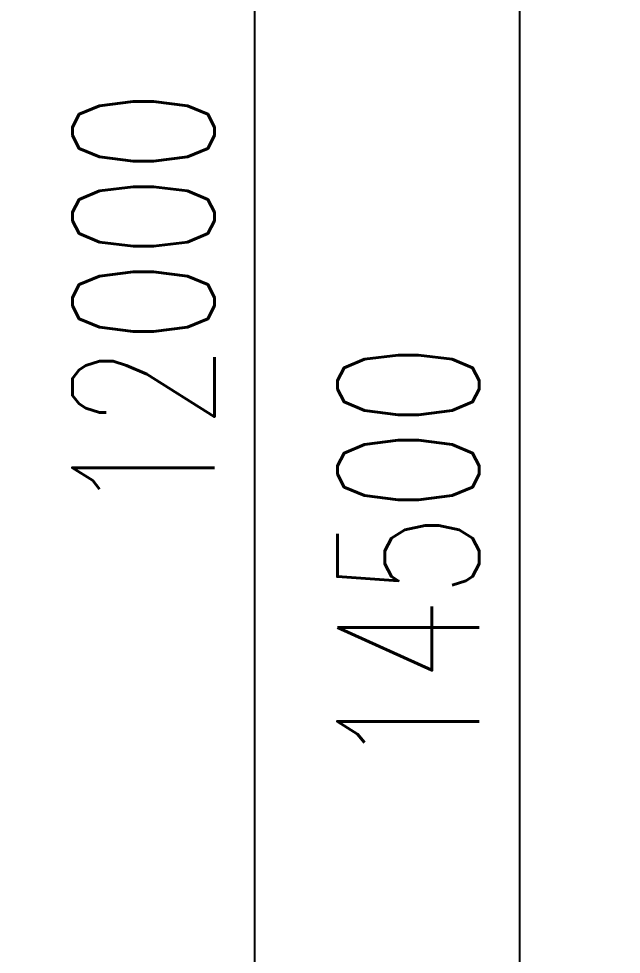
# Model space of a CAD drawing. Header units: millimetres. Extents: x -1612139 to -1260738, y 1141106 to 1536160.
# Drawn here: x -1311388 to -1308417, y 1259094 to 1263707 of the extents above; entities that cross this region are included whole.
import ezdxf

# ---------------------------------------------------------------- set-up
doc = ezdxf.new("R2010")
doc.units = ezdxf.units.MM
doc.header["$LTSCALE"] = 10
doc.layers.get('0').update_dxf_attribs({"linetype": 'CONTINUOUS'})
doc.layers.get('DEFPOINTS').update_dxf_attribs({"linetype": 'CONTINUOUS'})
doc.styles.add('STANDARD_T3', font='simplex.shx', dxfattribs={"width": 0.7, "bigfont": 'gbcbig.shx'})
doc.dimstyles.new('W&&200', dxfattribs={"dimtxt": 700, "dimasz": 200, "dimexe": 500, "dimexo": 600, "dimgap": 200, "dimtad": 1, "dimdec": 0, "dimzin": 0, "dimdsep": 46, "dimtxsty": 'STANDARD_T3', "dimcen": 0.09, "dimclrd": 1, "dimclre": 1, "dimclrt": 7, "dimazin": 2, "dimtfac": 1, "dimtdec": 0, "dimtix": 1, "dimtmove": 2, "dimatfit": 3, "dimfxl": 100, "dimtolj": 1, "dimtzin": 0, "dimarcsym": 0})

# ---------------------------------------------------------------- blocks, each defined once
blk = doc.blocks.new('*D189')
at = {"color": 1, "lineweight": -2, "transparency": 16777216}
for p, q in [((-1310959.5, 1268311.5), (-1309722.8, 1268311.5)), ((-1310222.8, 1256511.5), (-1310222.8, 1268111.5)), ((-1310959.5, 1256311.5), (-1309722.8, 1256311.5))]:
    blk.add_line(p, q, dxfattribs=at)
at = {"color": 1, "transparency": 16777216}
for points in [[(-1310256.1, 1268111.5), (-1310189.4, 1268111.5), (-1310222.8, 1268311.5)], [(-1310256.1, 1256511.5), (-1310189.4, 1256511.5), (-1310222.8, 1256311.5)]]:
    blk.add_solid(points, dxfattribs=at)
at = {"layer": 'DEFPOINTS', "color": 0, "transparency": 16777216}
for p in [(-1311559.5, 1268311.5), (-1310222.8, 1268311.5), (-1311559.5, 1256311.5)]:
    blk.add_point(p, dxfattribs=at)
at = {"color": 7, "transparency": 16777216, "insert": (-1310772.8, 1262311.5), "char_height": 700, "attachment_point": 5, "rotation": 90, "style": 'STANDARD_T3'}
blk.add_mtext('\\A1;12000', dxfattribs=at)
blk = doc.blocks.new('*D200')
at = {"color": 1, "lineweight": -2, "transparency": 16777216}
for p, q in [((-1310959.5, 1268311.5), (-1308416.8, 1268311.5)), ((-1308916.8, 1254011.5), (-1308916.8, 1268111.5)), ((-1310959.5, 1253811.5), (-1308416.8, 1253811.5))]:
    blk.add_line(p, q, dxfattribs=at)
at = {"color": 1, "transparency": 16777216}
for points in [[(-1308950.2, 1268111.5), (-1308883.5, 1268111.5), (-1308916.8, 1268311.5)], [(-1308950.2, 1254011.5), (-1308883.5, 1254011.5), (-1308916.8, 1253811.5)]]:
    blk.add_solid(points, dxfattribs=at)
at = {"layer": 'DEFPOINTS', "color": 0, "transparency": 16777216}
for p in [(-1311559.5, 1268311.5), (-1308916.8, 1268311.5), (-1311559.5, 1253811.5)]:
    blk.add_point(p, dxfattribs=at)
at = {"color": 7, "transparency": 16777216, "insert": (-1309466.8, 1261061.5), "char_height": 700, "attachment_point": 5, "rotation": 90, "style": 'STANDARD_T3'}
blk.add_mtext('\\A1;14500', dxfattribs=at)

msp = doc.modelspace()

# ---------------------------------------------------------------- dimensions: what is measured, and where the dimension line sits
for base, p1, angle, picture, middle in [((-1310222.8, 1268311.5), (-1311559.5, 1256311.5), 270, '*D189', (-1310772.8, 1262311.5)), ((-1308916.8, 1268311.5), (-1311559.5, 1253811.5), 90, '*D200', (-1309466.8, 1261061.5))]:
    dim = msp.add_linear_dim(base=base, p1=p1, p2=(-1311559.5, 1268311.5), angle=angle, dimstyle='W&&200')
    dim.commit()
    dim.dimension.update_dxf_attribs({"geometry": picture, "text_midpoint": middle})

doc.saveas('drawing.dxf')
